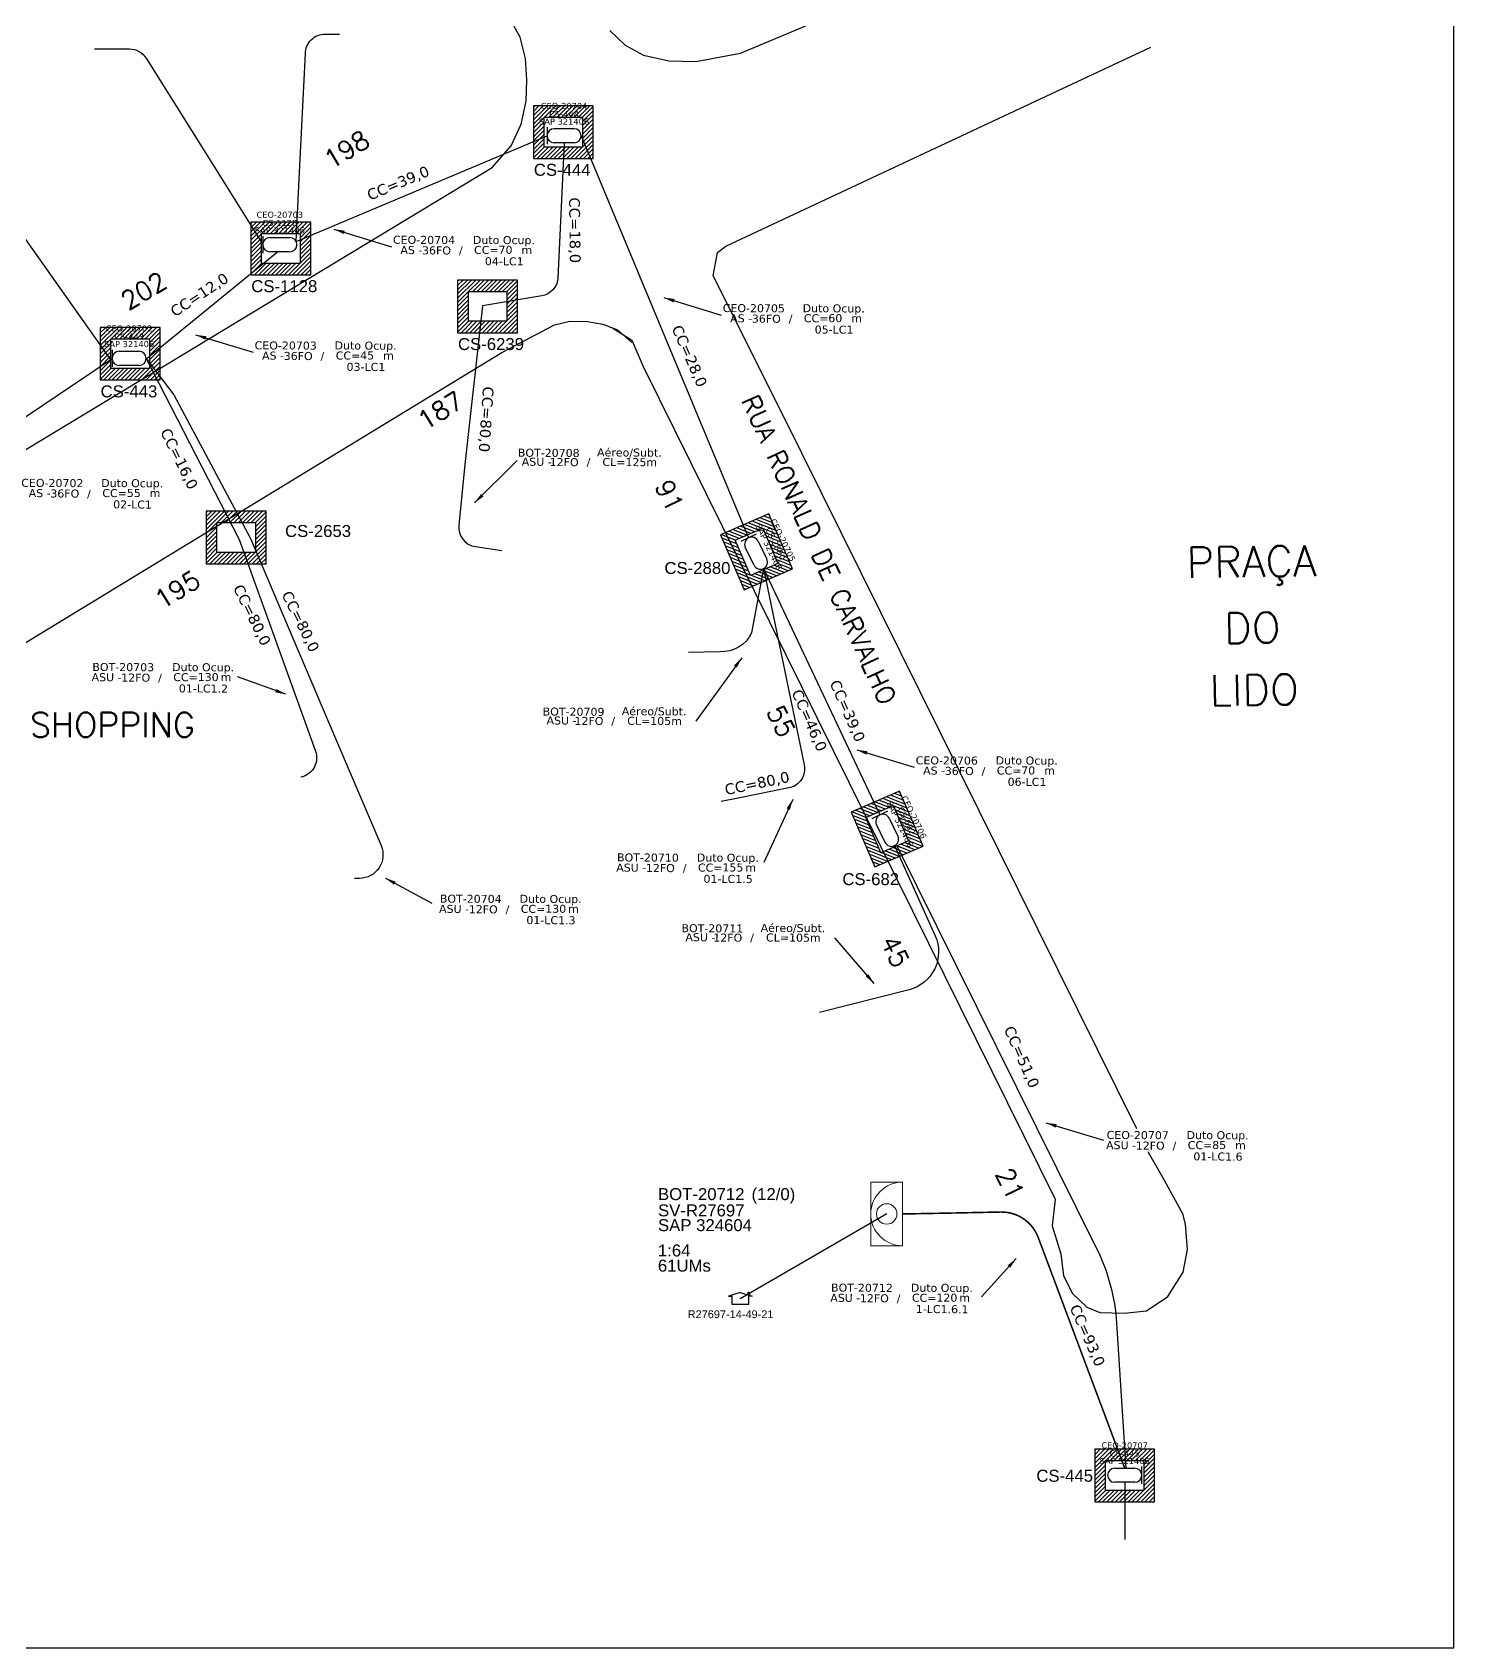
# Model space of a CAD drawing. Extents: x -89 to 1702, y 705 to 1299.
# Drawn here: x 484.4 to 749.2, y 705 to 1006.1 of the extents above; entities that cross this region are included whole.
import ezdxf
from ezdxf.enums import TextEntityAlignment as Align

# ---------------------------------------------------------------- set-up
doc = ezdxf.new("R2010")
doc.units = 0
for name, color, linetype in [('10.1-Caixas Subterrâneas', 5, 'Continuous'), ('20.4-CEOS', 1, 'Continuous'), ('20.5-CEO', 1, 'Continuous'), ('CAP a instalar', 1, 'Continuous'), ('celulas gpon', 7, 'Continuous'), ('label_cabos', 7, 'Continuous'), ('Legenda', 1, 'Continuous'), ('MUB', 252, 'Continuous'), ('surveys', 7, 'Continuous'), ('surveys legendas', 7, 'Continuous')]:
    doc.layers.add(name, color=color, linetype=linetype)
doc.layers.add("20.0-LEGENDA DOS CDO'S", color=1, linetype='Continuous', lineweight=0)
doc.layers.add('20.1-CDO_INTERIOR', color=1, linetype='Continuous', lineweight=0)
doc.layers.add('EXTRA', color=50, linetype='Continuous', plot=False)
doc.styles.add('ARIAL', font='arial.ttf')
doc.styles.add('ROMANS', font='romans')
doc.styles.add('siredit', font='verdana.ttf')
doc.linetypes.add('FENCELINE1', pattern='A,0.25,-0.1,[133,ltypeshp.shx,S=0.1,R=0,X=-0.1,Y=0],-0.1,1', length=1.45)
doc.dimstyles.new('CC', dxfattribs={"dimtxt": 1, "dimasz": 2, "dimexe": 0.18, "dimexo": 0.0625, "dimgap": 0.09, "dimtad": 0, "dimdec": 0, "dimrnd": 1, "dimzin": 0, "dimdsep": 46, "dimtxsty": 'siredit', "dimblk": 'NONE', "dimcen": 0, "dimse1": 1, "dimse2": 1, "dimsd1": 1, "dimsd2": 1, "dimclrt": 7, "dimadec": 0, "dimazin": 0, "dimtfac": 1, "dimtdec": 0, "dimtofl": 0, "dimtmove": 0, "dimatfit": 3, "dimfxl": 0, "dimtolj": 1, "dimtzin": 0, "dimarcsym": 0})

# ---------------------------------------------------------------- blocks, each defined once
blk = doc.blocks.new('*X65')
at = {"color": 0, "linetype": 'Continuous'}
for p, q in [((-1.25, 0.34099), (-0.49099, 1.1)), ((-1.25, 0.517767), (-0.667767, 1.1)), ((-1.25, 0.694544), (-0.844544, 1.1)), ((-1.25, 0.87132), (-1.02132, 1.1)), ((-1.25, 1.048097), (-1.198097, 1.1)), ((-0.789214, 0.625), (-0.314214, 1.1)), ((-0.612437, 0.625), (-0.137437, 1.1)), ((-0.43566, 0.625), (0.03934, 1.1)), ((-0.258883, 0.625), (0.216117, 1.1)), ((-0.082107, 0.625), (0.392893, 1.1)), ((0.09467, 0.625), (0.56967, 1.1)), ((0.271447, 0.625), (0.746447, 1.1)), ((0.448223, 0.625), (0.923223, 1.1)), ((0.625, 0.625), (1.1, 1.1)), ((0.801777, 0.625), (1.25, 1.073223)), ((0.8035, 0.449947), (1.25, 0.896447)), ((0.8035, 0.27317), (1.25, 0.71967)), ((-1.25, 0.164214), (-0.8035, 0.610714)), ((-1.25, -0.012563), (-0.8035, 0.433937)), ((-1.25, -0.18934), (-0.8035, 0.25716)), ((-1.25, -0.366117), (-0.8035, 0.080383)), ((0.8035, 0.096393), (1.25, 0.542893)), ((0.8035, -0.080383), (1.25, 0.366117)), ((0.8035, -0.25716), (1.25, 0.18934)), ((0.8035, -0.433937), (1.25, 0.012563)), ((-1.25, -0.542893), (-0.8035, -0.096393)), ((-1.25, -0.71967), (-0.8035, -0.27317)), ((-1.25, -0.896447), (-0.8035, -0.449947)), ((-1.25, -1.073223), (-0.801777, -0.625)), ((-1.1, -1.1), (-0.625, -0.625)), ((-0.923223, -1.1), (-0.448223, -0.625)), ((-0.746447, -1.1), (-0.271447, -0.625)), ((-0.56967, -1.1), (-0.09467, -0.625)), ((-0.392893, -1.1), (0.082107, -0.625)), ((-0.216117, -1.1), (0.258883, -0.625)), ((-0.03934, -1.1), (0.43566, -0.625)), ((0.137437, -1.1), (0.612437, -0.625)), ((0.314214, -1.1), (0.789214, -0.625)), ((0.49099, -1.1), (1.25, -0.34099)), ((0.667767, -1.1), (1.25, -0.517767)), ((0.8035, -0.610714), (1.25, -0.164214)), ((0.844544, -1.1), (1.25, -0.694544)), ((1.02132, -1.1), (1.25, -0.87132)), ((1.198097, -1.1), (1.25, -1.048097))]:
    blk.add_line(p, q, dxfattribs=at)
blk = doc.blocks.new('MANHOLE_MQ')
at = {"color": 0, "linetype": 'Continuous'}
for p, q in [((0.00000623, 0.00000569), (-0.00000627, 0.00000569)), ((-0.00000627, 0.00000569), (-0.00000627, -0.00000531)), ((0.00000623, -0.00000531), (0.00000623, 0.00000569)), ((-0.00000404, 0.00000331), (0.00000399, 0.00000331)), ((-0.00000404, -0.00000294), (-0.00000404, 0.00000331)), ((0.00000399, 0.00000331), (0.00000399, -0.00000294)), ((0.00000399, -0.00000294), (-0.00000404, -0.00000294)), ((0.00000399, -0.00000294), (0.00000399, -0.00000294)), ((-0.00000627, -0.00000531), (0.00000623, -0.00000531))]:
    blk.add_line(p, q, dxfattribs=at)
at = {"color": 0, "linetype": 'Continuous', "xscale": 5e-06, "yscale": 5e-06, "zscale": 1e-05}
blk.add_blockref('*X65', (-0.00000002, 0.00000019), dxfattribs=at)
blk = doc.blocks.new('Inst CB DT OCUP CFOA-SM-AS-80-TS-36')
at = {"layer": 'label_cabos', "color": 0, "style": 'siredit'}
for tag, flags, p in [('ID_ATIVIDADE', 3, (1.31, 2.67)), ('FATOR', 1, (11.56, 2.55))]:
    blk.add_attdef(tag, text='', height=1, rotation=359.69, dxfattribs=dict(at, flags=flags)).set_placement(p, align=Align.MIDDLE_CENTER)
for tag, p in [('TIPO_CABO', (1.76, 0)), ('DESTINO_CABO', (3.13, 1.26)), ('CABO', (4.69, -0.05)), ('/', (7.71, -0.05)), ('LANCE', (10.91, 0)), ('TIPO_CABO', (13.11, 1.24)), ('UND', (15.96, 0)), ('FID', (13.15, -1.41))]:
    blk.add_attdef(tag, text='', height=1, rotation=359.69, dxfattribs=at).set_placement(p, align=Align.MIDDLE_CENTER)
blk.add_attdef('QTDE', (12.43, -0.47), '', height=1, rotation=359.69, dxfattribs=at)
blk = doc.blocks.new('_None')
blk = doc.blocks.new('Inst CB DT OCUP CFOA-SM-ASU-120-S-12')
at = {"layer": 'label_cabos', "color": 0, "style": 'siredit'}
for tag, flags, p in [('ID_ATIVIDADE', 3, (1.31, 2.67)), ('FATOR', 1, (11.56, 2.55))]:
    blk.add_attdef(tag, text='', height=1, rotation=359.69, dxfattribs=dict(at, flags=flags)).set_placement(p, align=Align.MIDDLE_CENTER)
for tag, p in [('TIPO_CABO', (1.26, 0)), ('DESTINO_CABO', (3.13, 1.26)), ('CABO', (4.69, -0.05)), ('/', (7.71, -0.05)), ('LANCE', (10.91, 0)), ('TIPO_CABO', (13.11, 1.24)), ('UND', (15.96, 0)), ('FID', (13.15, -1.41))]:
    blk.add_attdef(tag, text='', height=1, rotation=359.69, dxfattribs=at).set_placement(p, align=Align.MIDDLE_CENTER)
blk.add_attdef('QTDE', (12.43, -0.47), '', height=1, rotation=359.69, dxfattribs=at)
blk = doc.blocks.new('LEGENDA DOS CABOS')
at = {"layer": 'EXTRA', "color": 0, "style": 'siredit'}
for tag, p in [('ID', (4.6, 0.97)), ('XX', (9.03, 0.97))]:
    blk.add_attdef(tag, text='', height=0.48, rotation=359.69, dxfattribs=at).set_placement(p, align=Align.MIDDLE_CENTER)
at = {"layer": 'Legenda', "color": 0, "style": 'siredit'}
for tag, p in [('TIPO_CABO', (1.31, 0)), ('CABO', (4.69, -0.05)), ('/', (6.81, -0.05)), ('METROS', (10.03, -0.05))]:
    blk.add_attdef(tag, text='', height=0.8, rotation=359.69, dxfattribs=at).set_placement(p, align=Align.MIDDLE_CENTER)
blk = doc.blocks.new('SURVEY_SURVEY')
for p, q in [((0, 0.0000152), (-0.0000151, 0.0000108)), ((-0.0000151, 0.0000108), (-0.0000104, 0.0000108)), ((-0.0000103, 0), (-0.0000103, 0.0000108)), ((0.0000103, 0), (-0.0000103, 0)), ((0, 0.0000152), (0.0000151, 0.0000108)), ((0.0000101, 0.0000159), (0.0000117, 0.0000159)), ((0.0000101, 0.0000123), (0.0000101, 0.0000159)), ((0.0000151, 0.0000108), (0.0000103, 0.0000108)), ((0.0000103, 0.0000108), (0.0000103, 0)), ((0.0000117, 0.0000159), (0.0000117, 0.0000119))]:
    blk.add_line(p, q)

msp = doc.modelspace()

# ---------------------------------------------------------------- linework, layer by layer
msp.add_lwpolyline([(-89.32, 705.02), (749.25, 705.02), (749.25, 1299.02), (-89.32, 1299.02), (-89.32, 705.02)])
at = {"color": 4, "ltscale": 0.5, "elevation": 93.42}
msp.add_lwpolyline([(643.62, 785.86), (616.35, 770.06)], dxfattribs=at)
at = {"layer": '20.1-CDO_INTERIOR', "lineweight": 18, "elevation": 93.42}
msp.add_lwpolyline([(640.66, 779.93), (640.65, 791.78), (646.58, 791.79), (646.58, 779.94)], close=True, dxfattribs=at)
at = {"layer": '20.1-CDO_INTERIOR', "lineweight": 18}
msp.add_circle((643.62, 785.86, 93.42), 1.9, dxfattribs=at)
msp.add_arc((646.58, 785.86, 93.42), 5.93, 90.0276, 270.0276, dxfattribs=at)
at = {"layer": '20.5-CEO'}
for p, q in [((581.66, 988.13, 93.42), (585.37, 988.13, 93.42)), ((585.37, 985.48, 93.42), (581.66, 985.48, 93.42)), ((528.7, 967.83, 93.42), (532.42, 967.83, 93.42)), ((532.42, 965.19, 93.42), (528.7, 965.19, 93.42)), ((500.63, 946.65, 93.42), (504.34, 946.65, 93.42)), ((504.34, 944, 93.42), (500.63, 944, 93.42)), ((618.91, 906.75, 93.42), (617.28, 910.09, 93.42)), ((619.66, 911.24, 93.42), (621.29, 907.91, 93.42)), ((643.33, 855.11, 93.42), (641.71, 858.45, 93.42)), ((644.09, 859.61, 93.42), (645.71, 856.27, 93.42))]:
    msp.add_line(p, q, dxfattribs=at)
at = {"layer": '20.5-CEO', "color": 5}
for p, q in [((686.1, 738.49, 93.42), (689.82, 738.49, 93.42)), ((689.82, 735.85, 93.42), (686.1, 735.85, 93.42))]:
    msp.add_line(p, q, dxfattribs=at)
at = {"layer": '20.5-CEO', "elevation": 93.42}
for points in [[(580.34, 988.4), (580.34, 985.21)], [(527.38, 968.11), (527.38, 964.91)], [(499.31, 946.92), (499.31, 943.73)], [(619.32, 912.55), (616.45, 911.16)], [(643.75, 860.92), (640.88, 859.52)]]:
    msp.add_lwpolyline(points, dxfattribs=at)
at = {"layer": '20.5-CEO', "color": 5, "elevation": 93.42}
msp.add_lwpolyline([(691.14, 735.57), (691.14, 738.77)], dxfattribs=at)
at = {"layer": '20.5-CEO'}
for centre, start, end in [((581.66, 986.8, 93.42), 90, 270), ((585.37, 986.8, 93.42), 270, 90), ((528.7, 966.51, 93.42), 90, 270), ((532.42, 966.51, 93.42), 270, 90), ((500.63, 945.32, 93.42), 90, 270), ((504.34, 945.32, 93.42), 270, 90), ((618.47, 910.67, 93.42), 25.9744, 205.9744), ((620.1, 907.33, 93.42), 205.9744, 25.9744), ((642.9, 859.03, 93.42), 25.9744, 205.9744), ((644.52, 855.69, 93.42), 205.9744, 25.9744)]:
    msp.add_arc(centre, 1.32, start, end, dxfattribs=at)
at = {"layer": '20.5-CEO', "color": 5}
for centre, start, end in [((686.1, 737.17, 93.42), 90, 270), ((689.82, 737.17, 93.42), 270, 90)]:
    msp.add_arc(centre, 1.32, start, end, dxfattribs=at)
at = {"layer": 'CAP a instalar', "color": 9, "linetype": 'FENCELINE1', "ltscale": 5, "elevation": 93.42}
for points in [[(534.17, 978.76), (535.33, 1002.11, -0.417005), (539.02, 1005.76), (541.67, 1005.74)], [(496.01, 1003), (502.54, 1003, -0.258504), (505.63, 1001.28), (519.61, 978.94)], [(583.52, 985.48), (582.38, 960.29, -0.345059), (579.34, 956.96), (568.31, 955.1), (565.05, 925.55)], [(565.05, 925.55), (563.9, 914.23, 0.403117), (567, 910.23), (571.93, 909.5)], [(620.68, 906.14), (618.43, 894.14, -0.303612), (612.57, 890.64), (612.57, 890.64)], [(645.1, 854.5), (652.64, 837.71, -0.465634), (647.79, 827.64), (647.79, 827.64)]]:
    msp.add_lwpolyline(points, format="xyb", dxfattribs=at)
at = {"layer": 'CAP a instalar', "color": 7, "linetype": 'FENCELINE1', "ltscale": 5, "elevation": 93.42}
for points in [[(533.6, 967.1), (580.34, 986.8)], [(586.7, 986.8), (617.89, 911.86)], [(505.56, 945.09), (530.12, 965.19)], [(491.14, 956.21), (499.1, 944.97)], [(460.11, 918.96), (499.31, 945.32)], [(505.67, 945.32), (523, 911.56), (530.24, 891.43)], [(505.67, 945.32), (510.8, 938.52), (525.11, 911.74), (539.53, 877.82)], [(620.68, 906.14), (642.32, 860.22)], [(616.25, 863.43), (612.8, 862.71)], [(687.96, 735.85), (687.96, 725.17)]]:
    msp.add_lwpolyline(points, dxfattribs=at)
for points in [[(465.37, 978.54), (473.45, 978.54, -0.243337), (476.43, 977), (491.14, 956.21)], [(620.68, 906.14), (628.25, 869.57, -0.415911), (625.4, 865.25), (616.25, 863.43)], [(530.24, 891.43), (537.2, 872.08, -0.431248), (534.8, 867.35), (534.46, 867.25)], [(539.53, 877.82), (549.43, 854.5, -0.537444), (545.4, 848.41), (544.45, 848.41)], [(645.51, 854.46), (682.72, 779.41, -0.09957), (686.45, 765.51), (688.16, 738.49)]]:
    msp.add_lwpolyline(points, format="xyb", dxfattribs=at)
at = {"layer": 'CAP a instalar', "color": 9, "linetype": 'FENCELINE1', "ltscale": 5, "elevation": 93.42}
for points in [[(519.61, 978.94), (527.38, 966.51)], [(533.6, 967.1), (534.17, 978.76)], [(612.57, 890.64), (606.67, 890.5)], [(647.79, 827.64), (631.1, 823.38)]]:
    msp.add_lwpolyline(points, dxfattribs=at)
at = {"layer": 'CAP a instalar', "color": 7, "linetype": 'FENCELINE1', "ltscale": 5, "elevation": 93.42}
msp.add_lwpolyline([(534.46, 867.25), (534.46, 867.25)], close=True, dxfattribs=at)
at = {"layer": 'CAP a instalar', "linetype": 'FENCELINE1', "ltscale": 5, "const_width": 0.292, "elevation": 93.42}
msp.add_lwpolyline([(654.77, 786.01), (646.58, 785.86)], dxfattribs=at)
msp.add_lwpolyline([(687.96, 738.49), (671.84, 781.49, 0.318107), (664.86, 786.22), (654.77, 786.01)], format="xyb", dxfattribs=at)
at = {"layer": 'MUB', "elevation": 186.83}
for points in [[(592.05, 1006.41), (594.88, 1003.7), (598.31, 1001.8), (603.01, 1000.77), (608.08, 1000.64), (616.39, 1002.17), (631.65, 1008.58), (669.5, 1026.17)], [(354.07, 870.29), (358.32, 866.09), (362.27, 864.17), (367.18, 862.71), (370.69, 863.1), (375.12, 864.59), (407.27, 882.4), (570.09, 980.91), (573.67, 984.95), (575.52, 988.97), (576.46, 993.28), (576.55, 997.23), (576.32, 1001.21), (575.36, 1005.18), (573.6, 1008.28), (570.75, 1013.86)], [(690.19, 801.72), (624.16, 935.05), (611.3, 960.72), (612.08, 965.04), (613.68, 966.25), (692.85, 1003.34)], [(385.51, 832.84), (571.91, 946.4), (581.75, 951.56), (584.59, 952.23), (587.87, 952.16), (590.73, 951.7), (593.47, 950.63), (596.12, 948.3)], [(592.4, 951.04), (596.12, 948.69), (598.24, 943.8), (675.03, 788.61), (674.46, 783.66), (676.06, 778.41), (676.56, 774.3), (678.21, 771.03), (680.88, 768.5), (683.32, 767.49), (687.87, 767.4), (692.02, 767.83), (696.02, 770.48), (698.83, 774.98), (699.63, 779.21), (699.26, 783.96), (698.76, 785.9), (695.04, 792.68), (692.37, 797.31), (692.3, 797.46)]]:
    msp.add_lwpolyline(points, dxfattribs=at)

# ---------------------------------------------------------------- block references
at = {"layer": '10.1-Caixas Subterrâneas', "color": 30}
for p, xscale, yscale, zscale, rotation in [((583.37, 987.64, 93.42), 891702.8217476662, 891702.8217476662, 891702.8217476662, 180.0000000000625), ((530.73, 965.97, 93.42), 891702.8217476662, 891702.8217476662, 891702.8217476662, 180.0000000000625), ((569.24, 955.18, 130.67), 891702.8217476662, 891702.8217476662, 891702.8217476662, 180.0000000000624), ((502.66, 946.36, 93.42), 891702.8217476662, 891702.8217476662, 891702.8217476662, 180.0000000000626), ((522.41, 912.09, 93.42), 891702.8217476662, 891702.8217476662, 891702.8217476662, 180.0000000000625), ((619.52, 909.35, 93.42), 891702.8217476668, 891702.8217476663, 891702.8217476663, 113.2927750149229), ((643.84, 857.67, 93.42), 891702.8217476668, 891702.8217476665, 891702.8217476665, 113.2927750149229), ((687.95, 737.28, 93.42), 891702.8217476662, 891702.8217476662, 891702.8217476662, 180.0000000000624)]:
    msp.add_blockref('MANHOLE_MQ', p, dxfattribs=dict(at, xscale=xscale, yscale=yscale, zscale=zscale, rotation=rotation))
at = {"layer": 'label_cabos', "color": 0, "lineweight": 0}
ref = msp.add_blockref('Inst CB DT OCUP CFOA-SM-AS-80-TS-36', (552.76, 965.52, 93.42), dxfattribs=dict(at, xscale=1.491525570439249, yscale=1.491525570439249, zscale=1.491525570439249))
ref.add_attrib('DESTINO_CABO', 'CEO-20704', dxfattribs={"color": 0, "height": 1.492, "rotation": 359.69, "style": 'siredit'}).set_placement((557.43, 967.4, 93.42), align=Align.MIDDLE_CENTER)
ref.add_attrib('CABO', '36FO', dxfattribs={"color": 0, "height": 1.492, "rotation": 359.69, "style": 'siredit'}).set_placement((559.75, 965.44, 93.42), align=Align.MIDDLE_CENTER)
ref.add_attrib('TIPO_CABO', 'Duto Ocup.', dxfattribs={"color": 0, "height": 1.492, "rotation": 359.69, "style": 'siredit'}).set_placement((572.31, 967.37, 93.42), align=Align.MIDDLE_CENTER)
ref.add_attrib('/', '/', dxfattribs={"color": 0, "height": 1.49, "rotation": 359.69, "style": 'siredit'}).set_placement((564.27, 965.44, 93.42), align=Align.MIDDLE_CENTER)
ref.add_attrib('TIPO_CABO', 'AS - ', dxfattribs={"color": 0, "height": 1.492, "rotation": 359.69, "style": 'siredit'}).set_placement((555.39, 965.51, 93.42), align=Align.MIDDLE_CENTER)
ref.add_attrib('FID', '04-LC1', dxfattribs={"color": 0, "height": 1.492, "rotation": 359.69, "style": 'siredit'}).set_placement((572.37, 963.41, 93.42), align=Align.MIDDLE_CENTER)
ref.add_attrib('LANCE', 'CC=', dxfattribs={"color": 0, "height": 1.492, "rotation": 359.69, "style": 'siredit'}).set_placement((569.03, 965.52, 93.42), align=Align.MIDDLE_CENTER)
ref.add_attrib('QTDE', '70', (571.3, 964.81, 93.42), dxfattribs={"color": 0, "height": 1.492, "rotation": 359.69, "style": 'siredit'})
ref.add_attrib('UND', 'm', dxfattribs={"color": 0, "height": 1.49, "rotation": 359.69, "style": 'siredit'}).set_placement((576.57, 965.52, 93.42), align=Align.MIDDLE_CENTER)
ref = msp.add_blockref('Inst CB DT OCUP CFOA-SM-AS-80-TS-36', (614.2, 952.79, 178.66), dxfattribs=dict(at, xscale=1.491525570439249, yscale=1.491525570439249, zscale=1.491525570439249))
ref.add_attrib('DESTINO_CABO', 'CEO-20705', dxfattribs={"color": 0, "height": 1.492, "rotation": 359.69, "style": 'siredit'}).set_placement((618.87, 954.67, 178.66), align=Align.MIDDLE_CENTER)
ref.add_attrib('CABO', '36FO', dxfattribs={"color": 0, "height": 1.492, "rotation": 359.69, "style": 'siredit'}).set_placement((621.19, 952.71, 178.66), align=Align.MIDDLE_CENTER)
ref.add_attrib('TIPO_CABO', 'Duto Ocup.', dxfattribs={"color": 0, "height": 1.492, "rotation": 359.69, "style": 'siredit'}).set_placement((633.75, 954.64, 178.66), align=Align.MIDDLE_CENTER)
ref.add_attrib('/', '/', dxfattribs={"color": 0, "height": 1.49, "rotation": 359.69, "style": 'siredit'}).set_placement((625.71, 952.71, 178.66), align=Align.MIDDLE_CENTER)
ref.add_attrib('TIPO_CABO', 'AS - ', dxfattribs={"color": 0, "height": 1.492, "rotation": 359.69, "style": 'siredit'}).set_placement((616.83, 952.78, 178.66), align=Align.MIDDLE_CENTER)
ref.add_attrib('FID', '05-LC1', dxfattribs={"color": 0, "height": 1.492, "rotation": 359.69, "style": 'siredit'}).set_placement((633.81, 950.68, 178.66), align=Align.MIDDLE_CENTER)
ref.add_attrib('LANCE', 'CC=', dxfattribs={"color": 0, "height": 1.492, "rotation": 359.69, "style": 'siredit'}).set_placement((630.47, 952.79, 178.66), align=Align.MIDDLE_CENTER)
ref.add_attrib('QTDE', '60', (632.74, 952.08, 178.66), dxfattribs={"color": 0, "height": 1.492, "rotation": 359.69, "style": 'siredit'})
ref.add_attrib('UND', 'm', dxfattribs={"color": 0, "height": 1.49, "rotation": 359.69, "style": 'siredit'}).set_placement((638.01, 952.79, 178.66), align=Align.MIDDLE_CENTER)
ref = msp.add_blockref('Inst CB DT OCUP CFOA-SM-AS-80-TS-36', (526.99, 945.84, 93.42), dxfattribs=dict(at, xscale=1.491525570439249, yscale=1.491525570439249, zscale=1.491525570439249))
ref.add_attrib('DESTINO_CABO', 'CEO-20703', dxfattribs={"color": 0, "height": 1.492, "rotation": 359.69, "style": 'siredit'}).set_placement((531.66, 947.72, 93.42), align=Align.MIDDLE_CENTER)
ref.add_attrib('CABO', '36FO', dxfattribs={"color": 0, "height": 1.492, "rotation": 359.69, "style": 'siredit'}).set_placement((533.98, 945.76, 93.42), align=Align.MIDDLE_CENTER)
ref.add_attrib('TIPO_CABO', 'Duto Ocup.', dxfattribs={"color": 0, "height": 1.492, "rotation": 359.69, "style": 'siredit'}).set_placement((546.54, 947.7, 93.42), align=Align.MIDDLE_CENTER)
ref.add_attrib('/', '/', dxfattribs={"color": 0, "height": 1.49, "rotation": 359.69, "style": 'siredit'}).set_placement((538.49, 945.76, 93.42), align=Align.MIDDLE_CENTER)
ref.add_attrib('TIPO_CABO', 'AS - ', dxfattribs={"color": 0, "height": 1.492, "rotation": 359.69, "style": 'siredit'}).set_placement((529.62, 945.83, 93.42), align=Align.MIDDLE_CENTER)
ref.add_attrib('FID', '03-LC1', dxfattribs={"color": 0, "height": 1.492, "rotation": 359.69, "style": 'siredit'}).set_placement((546.6, 943.73, 93.42), align=Align.MIDDLE_CENTER)
ref.add_attrib('LANCE', 'CC=', dxfattribs={"color": 0, "height": 1.492, "rotation": 359.69, "style": 'siredit'}).set_placement((543.26, 945.84, 93.42), align=Align.MIDDLE_CENTER)
ref.add_attrib('QTDE', '45', (545.52, 945.13, 93.42), dxfattribs={"color": 0, "height": 1.492, "rotation": 359.69, "style": 'siredit'})
ref.add_attrib('UND', 'm', dxfattribs={"color": 0, "height": 1.49, "rotation": 359.69, "style": 'siredit'}).set_placement((550.8, 945.84, 93.42), align=Align.MIDDLE_CENTER)
ref = msp.add_blockref('LEGENDA DOS CABOS', (574.34, 925.27, 93.42), dxfattribs=dict(at, xscale=1.491525570439249, yscale=1.491525570439249, zscale=1.491525570439249))
ref.add_attrib('ID', 'BOT-20708', dxfattribs={"color": 0, "height": 1.492, "rotation": 359.69, "style": 'siredit'}).set_placement((580.66, 927.71, 93.42), align=Align.MIDDLE_CENTER)
ref.add_attrib('CABO', '12FO', dxfattribs={"color": 0, "height": 1.492, "rotation": 359.69, "style": 'siredit'}).set_placement((583.53, 925.98, 93.42), align=Align.MIDDLE_CENTER)
ref.add_attrib('METROS', 'CL=125m', dxfattribs={"color": 0, "height": 1.492, "rotation": 359.69, "style": 'siredit'}).set_placement((595.75, 925.98, 93.42), align=Align.MIDDLE_CENTER)
ref.add_attrib('XX', 'Aéreo/Subt.', dxfattribs={"color": 0, "height": 1.4915, "rotation": 359.69, "style": 'siredit'}).set_placement((595.68, 927.77, 93.42), align=Align.MIDDLE_CENTER)
ref.add_attrib('/', '/', dxfattribs={"color": 0, "height": 1.49, "rotation": 359.69, "style": 'siredit'}).set_placement((588.05, 925.98, 93.42), align=Align.MIDDLE_CENTER)
ref.add_attrib('TIPO_CABO', 'ASU -', dxfattribs={"color": 0, "height": 1.492, "rotation": 359.69, "style": 'siredit'}).set_placement((578.42, 926.05, 93.42), align=Align.MIDDLE_CENTER)
ref = msp.add_blockref('Inst CB DT OCUP CFOA-SM-AS-80-TS-36', (483.51, 920.2, 93.42), dxfattribs=dict(at, xscale=1.491525570439249, yscale=1.491525570439249, zscale=1.491525570439249))
ref.add_attrib('DESTINO_CABO', 'CEO-20702', dxfattribs={"color": 0, "height": 1.492, "rotation": 359.69, "style": 'siredit'}).set_placement((488.18, 922.09, 93.42), align=Align.MIDDLE_CENTER)
ref.add_attrib('CABO', '36FO', dxfattribs={"color": 0, "height": 1.492, "rotation": 359.69, "style": 'siredit'}).set_placement((490.5, 920.13, 93.42), align=Align.MIDDLE_CENTER)
ref.add_attrib('TIPO_CABO', 'Duto Ocup.', dxfattribs={"color": 0, "height": 1.492, "rotation": 359.69, "style": 'siredit'}).set_placement((503.06, 922.06, 93.42), align=Align.MIDDLE_CENTER)
ref.add_attrib('/', '/', dxfattribs={"color": 0, "height": 1.49, "rotation": 359.69, "style": 'siredit'}).set_placement((495.01, 920.13, 93.42), align=Align.MIDDLE_CENTER)
ref.add_attrib('TIPO_CABO', 'AS - ', dxfattribs={"color": 0, "height": 1.492, "rotation": 359.69, "style": 'siredit'}).set_placement((486.14, 920.2, 93.42), align=Align.MIDDLE_CENTER)
ref.add_attrib('FID', '02-LC1', dxfattribs={"color": 0, "height": 1.492, "rotation": 359.69, "style": 'siredit'}).set_placement((503.12, 918.09, 93.42), align=Align.MIDDLE_CENTER)
ref.add_attrib('LANCE', 'CC=', dxfattribs={"color": 0, "height": 1.492, "rotation": 359.69, "style": 'siredit'}).set_placement((499.78, 920.21, 93.42), align=Align.MIDDLE_CENTER)
ref.add_attrib('QTDE', '55', (502.05, 919.5, 93.42), dxfattribs={"color": 0, "height": 1.492, "rotation": 359.69, "style": 'siredit'})
ref.add_attrib('UND', 'm', dxfattribs={"color": 0, "height": 1.49, "rotation": 359.69, "style": 'siredit'}).set_placement((507.32, 920.21, 93.42), align=Align.MIDDLE_CENTER)
ref = msp.add_blockref('Inst CB DT OCUP CFOA-SM-ASU-120-S-12', (496.72, 885.9, 93.42), dxfattribs=dict(at, xscale=1.491525570439249, yscale=1.491525570439249, zscale=1.491525570439249))
ref.add_attrib('DESTINO_CABO', 'BOT-20703', dxfattribs={"color": 0, "height": 1.492, "rotation": 359.69, "style": 'siredit'}).set_placement((501.39, 887.78, 93.42), align=Align.MIDDLE_CENTER)
ref.add_attrib('CABO', '12FO', dxfattribs={"color": 0, "height": 1.492, "rotation": 359.69, "style": 'siredit'}).set_placement((503.71, 885.82, 93.42), align=Align.MIDDLE_CENTER)
ref.add_attrib('TIPO_CABO', 'Duto Ocup.', dxfattribs={"color": 0, "height": 1.492, "rotation": 359.69, "style": 'siredit'}).set_placement((516.27, 887.75, 93.42), align=Align.MIDDLE_CENTER)
ref.add_attrib('/', '/', dxfattribs={"color": 0, "height": 1.49, "rotation": 359.69, "style": 'siredit'}).set_placement((508.23, 885.82, 93.42), align=Align.MIDDLE_CENTER)
ref.add_attrib('TIPO_CABO', 'ASU - ', dxfattribs={"color": 0, "height": 1.492, "rotation": 359.69, "style": 'siredit'}).set_placement((498.61, 885.89, 93.42), align=Align.MIDDLE_CENTER)
ref.add_attrib('FID', '01-LC1.2', dxfattribs={"color": 0, "height": 1.492, "rotation": 359.69, "style": 'siredit'}).set_placement((516.33, 883.79, 93.42), align=Align.MIDDLE_CENTER)
ref.add_attrib('LANCE', 'CC=', dxfattribs={"color": 0, "height": 1.492, "rotation": 359.69, "style": 'siredit'}).set_placement((512.99, 885.9, 93.42), align=Align.MIDDLE_CENTER)
ref.add_attrib('QTDE', '130', (515.26, 885.19, 93.42), dxfattribs={"color": 0, "height": 1.492, "rotation": 359.69, "style": 'siredit'})
ref.add_attrib('UND', 'm', dxfattribs={"color": 0, "height": 1.49, "rotation": 359.69, "style": 'siredit'}).set_placement((520.53, 885.9, 93.42), align=Align.MIDDLE_CENTER)
ref = msp.add_blockref('LEGENDA DOS CABOS', (578.95, 877.04, 93.42), dxfattribs=dict(at, xscale=1.491525570439249, yscale=1.491525570439249, zscale=1.491525570439249))
ref.add_attrib('ID', 'BOT-20709', dxfattribs={"color": 0, "height": 1.492, "rotation": 359.69, "style": 'siredit'}).set_placement((585.28, 879.47, 93.42), align=Align.MIDDLE_CENTER)
ref.add_attrib('CABO', '12FO', dxfattribs={"color": 0, "height": 1.492, "rotation": 359.69, "style": 'siredit'}).set_placement((588.15, 877.75, 93.42), align=Align.MIDDLE_CENTER)
ref.add_attrib('METROS', 'CL=105m', dxfattribs={"color": 0, "height": 1.492, "rotation": 359.69, "style": 'siredit'}).set_placement((600.37, 877.75, 93.42), align=Align.MIDDLE_CENTER)
ref.add_attrib('XX', 'Aéreo/Subt.', dxfattribs={"color": 0, "height": 1.4915, "rotation": 359.69, "style": 'siredit'}).set_placement((600.29, 879.54, 93.42), align=Align.MIDDLE_CENTER)
ref.add_attrib('/', '/', dxfattribs={"color": 0, "height": 1.49, "rotation": 359.69, "style": 'siredit'}).set_placement((592.66, 877.75, 93.42), align=Align.MIDDLE_CENTER)
ref.add_attrib('TIPO_CABO', 'ASU -', dxfattribs={"color": 0, "height": 1.492, "rotation": 359.69, "style": 'siredit'}).set_placement((583.04, 877.82, 93.42), align=Align.MIDDLE_CENTER)
ref = msp.add_blockref('Inst CB DT OCUP CFOA-SM-AS-80-TS-36', (650.15, 868.5, 93.42), dxfattribs=dict(at, xscale=1.491525570439249, yscale=1.491525570439249, zscale=1.491525570439249))
ref.add_attrib('DESTINO_CABO', 'CEO-20706', dxfattribs={"color": 0, "height": 1.492, "rotation": 359.69, "style": 'siredit'}).set_placement((654.82, 870.38, 93.42), align=Align.MIDDLE_CENTER)
ref.add_attrib('CABO', '36FO', dxfattribs={"color": 0, "height": 1.492, "rotation": 359.69, "style": 'siredit'}).set_placement((657.14, 868.42, 93.42), align=Align.MIDDLE_CENTER)
ref.add_attrib('TIPO_CABO', 'Duto Ocup.', dxfattribs={"color": 0, "height": 1.492, "rotation": 359.69, "style": 'siredit'}).set_placement((669.7, 870.36, 93.42), align=Align.MIDDLE_CENTER)
ref.add_attrib('/', '/', dxfattribs={"color": 0, "height": 1.49, "rotation": 359.69, "style": 'siredit'}).set_placement((661.65, 868.42, 93.42), align=Align.MIDDLE_CENTER)
ref.add_attrib('TIPO_CABO', 'AS - ', dxfattribs={"color": 0, "height": 1.492, "rotation": 359.69, "style": 'siredit'}).set_placement((652.77, 868.49, 93.42), align=Align.MIDDLE_CENTER)
ref.add_attrib('FID', '06-LC1', dxfattribs={"color": 0, "height": 1.492, "rotation": 359.69, "style": 'siredit'}).set_placement((669.76, 866.39, 93.42), align=Align.MIDDLE_CENTER)
ref.add_attrib('LANCE', 'CC=', dxfattribs={"color": 0, "height": 1.492, "rotation": 359.69, "style": 'siredit'}).set_placement((666.42, 868.5, 93.42), align=Align.MIDDLE_CENTER)
ref.add_attrib('QTDE', '70', (668.68, 867.79, 93.42), dxfattribs={"color": 0, "height": 1.492, "rotation": 359.69, "style": 'siredit'})
ref.add_attrib('UND', 'm', dxfattribs={"color": 0, "height": 1.49, "rotation": 359.69, "style": 'siredit'}).set_placement((673.96, 868.5, 93.42), align=Align.MIDDLE_CENTER)
ref = msp.add_blockref('Inst CB DT OCUP CFOA-SM-ASU-120-S-12', (594.46, 850.41, 93.42), dxfattribs=dict(at, xscale=1.491525570439249, yscale=1.491525570439249, zscale=1.491525570439249))
ref.add_attrib('DESTINO_CABO', 'BOT-20710', dxfattribs={"color": 0, "height": 1.492, "rotation": 359.69, "style": 'siredit'}).set_placement((599.14, 852.29, 93.42), align=Align.MIDDLE_CENTER)
ref.add_attrib('CABO', '12FO', dxfattribs={"color": 0, "height": 1.492, "rotation": 359.69, "style": 'siredit'}).set_placement((601.45, 850.33, 93.42), align=Align.MIDDLE_CENTER)
ref.add_attrib('TIPO_CABO', 'Duto Ocup.', dxfattribs={"color": 0, "height": 1.492, "rotation": 359.69, "style": 'siredit'}).set_placement((614.02, 852.26, 93.42), align=Align.MIDDLE_CENTER)
ref.add_attrib('/', '/', dxfattribs={"color": 0, "height": 1.49, "rotation": 359.69, "style": 'siredit'}).set_placement((605.97, 850.33, 93.42), align=Align.MIDDLE_CENTER)
ref.add_attrib('TIPO_CABO', 'ASU - ', dxfattribs={"color": 0, "height": 1.492, "rotation": 359.69, "style": 'siredit'}).set_placement((596.35, 850.4, 93.42), align=Align.MIDDLE_CENTER)
ref.add_attrib('FID', '01-LC1.5', dxfattribs={"color": 0, "height": 1.492, "rotation": 359.69, "style": 'siredit'}).set_placement((614.07, 848.3, 93.42), align=Align.MIDDLE_CENTER)
ref.add_attrib('LANCE', 'CC=', dxfattribs={"color": 0, "height": 1.492, "rotation": 359.69, "style": 'siredit'}).set_placement((610.74, 850.41, 93.42), align=Align.MIDDLE_CENTER)
ref.add_attrib('QTDE', '155', (613, 849.7, 93.42), dxfattribs={"color": 0, "height": 1.492, "rotation": 359.69, "style": 'siredit'})
ref.add_attrib('UND', 'm', dxfattribs={"color": 0, "height": 1.49, "rotation": 359.69, "style": 'siredit'}).set_placement((618.28, 850.41, 93.42), align=Align.MIDDLE_CENTER)
ref = msp.add_blockref('Inst CB DT OCUP CFOA-SM-ASU-120-S-12', (561.46, 842.71, 93.42), dxfattribs=dict(at, xscale=1.491525570439249, yscale=1.491525570439249, zscale=1.491525570439249))
ref.add_attrib('DESTINO_CABO', 'BOT-20704', dxfattribs={"color": 0, "height": 1.492, "rotation": 359.69, "style": 'siredit'}).set_placement((566.13, 844.6, 93.42), align=Align.MIDDLE_CENTER)
ref.add_attrib('CABO', '12FO', dxfattribs={"color": 0, "height": 1.492, "rotation": 359.69, "style": 'siredit'}).set_placement((568.45, 842.64, 93.42), align=Align.MIDDLE_CENTER)
ref.add_attrib('TIPO_CABO', 'Duto Ocup.', dxfattribs={"color": 0, "height": 1.492, "rotation": 359.69, "style": 'siredit'}).set_placement((581.01, 844.57, 93.42), align=Align.MIDDLE_CENTER)
ref.add_attrib('/', '/', dxfattribs={"color": 0, "height": 1.49, "rotation": 359.69, "style": 'siredit'}).set_placement((572.97, 842.64, 93.42), align=Align.MIDDLE_CENTER)
ref.add_attrib('TIPO_CABO', 'ASU - ', dxfattribs={"color": 0, "height": 1.492, "rotation": 359.69, "style": 'siredit'}).set_placement((563.34, 842.71, 93.42), align=Align.MIDDLE_CENTER)
ref.add_attrib('FID', '01-LC1.3', dxfattribs={"color": 0, "height": 1.492, "rotation": 359.69, "style": 'siredit'}).set_placement((581.07, 840.61, 93.42), align=Align.MIDDLE_CENTER)
ref.add_attrib('LANCE', 'CC=', dxfattribs={"color": 0, "height": 1.492, "rotation": 359.69, "style": 'siredit'}).set_placement((577.73, 842.72, 93.42), align=Align.MIDDLE_CENTER)
ref.add_attrib('QTDE', '130', (580, 842.01, 93.42), dxfattribs={"color": 0, "height": 1.492, "rotation": 359.69, "style": 'siredit'})
ref.add_attrib('UND', 'm', dxfattribs={"color": 0, "height": 1.49, "rotation": 359.69, "style": 'siredit'}).set_placement((585.27, 842.72, 93.42), align=Align.MIDDLE_CENTER)
ref = msp.add_blockref('LEGENDA DOS CABOS', (604.82, 836.65, 93.42), dxfattribs=dict(at, xscale=1.491525570439249, yscale=1.491525570439249, zscale=1.491525570439249))
ref.add_attrib('ID', 'BOT-20711', dxfattribs={"color": 0, "height": 1.492, "rotation": 359.69, "style": 'siredit'}).set_placement((611.14, 839.09, 93.42), align=Align.MIDDLE_CENTER)
ref.add_attrib('CABO', '12FO', dxfattribs={"color": 0, "height": 1.492, "rotation": 359.69, "style": 'siredit'}).set_placement((614.01, 837.36, 93.42), align=Align.MIDDLE_CENTER)
ref.add_attrib('METROS', 'CL=105m', dxfattribs={"color": 0, "height": 1.492, "rotation": 359.69, "style": 'siredit'}).set_placement((626.23, 837.36, 93.42), align=Align.MIDDLE_CENTER)
ref.add_attrib('XX', 'Aéreo/Subt.', dxfattribs={"color": 0, "height": 1.4915, "rotation": 359.69, "style": 'siredit'}).set_placement((626.16, 839.15, 93.42), align=Align.MIDDLE_CENTER)
ref.add_attrib('/', '/', dxfattribs={"color": 0, "height": 1.49, "rotation": 359.69, "style": 'siredit'}).set_placement((618.53, 837.36, 93.42), align=Align.MIDDLE_CENTER)
ref.add_attrib('TIPO_CABO', 'ASU -', dxfattribs={"color": 0, "height": 1.492, "rotation": 359.69, "style": 'siredit'}).set_placement((608.91, 837.43, 93.42), align=Align.MIDDLE_CENTER)
ref = msp.add_blockref('Inst CB DT OCUP CFOA-SM-ASU-120-S-12', (685.72, 798.68, 186.83), dxfattribs=dict(at, xscale=1.491525570439249, yscale=1.491525570439249, zscale=1.491525570439249))
ref.add_attrib('DESTINO_CABO', 'CEO-20707', dxfattribs={"color": 0, "height": 1.492, "rotation": 359.69, "style": 'siredit'}).set_placement((690.39, 800.56, 186.83), align=Align.MIDDLE_CENTER)
ref.add_attrib('CABO', '12FO', dxfattribs={"color": 0, "height": 1.492, "rotation": 359.69, "style": 'siredit'}).set_placement((692.71, 798.6, 186.83), align=Align.MIDDLE_CENTER)
ref.add_attrib('TIPO_CABO', 'Duto Ocup.', dxfattribs={"color": 0, "height": 1.492, "rotation": 359.69, "style": 'siredit'}).set_placement((705.27, 800.54, 186.83), align=Align.MIDDLE_CENTER)
ref.add_attrib('/', '/', dxfattribs={"color": 0, "height": 1.49, "rotation": 359.69, "style": 'siredit'}).set_placement((697.23, 798.6, 186.83), align=Align.MIDDLE_CENTER)
ref.add_attrib('TIPO_CABO', 'ASU - ', dxfattribs={"color": 0, "height": 1.492, "rotation": 359.69, "style": 'siredit'}).set_placement((687.61, 798.67, 186.83), align=Align.MIDDLE_CENTER)
ref.add_attrib('FID', '01-LC1.6', dxfattribs={"color": 0, "height": 1.492, "rotation": 359.69, "style": 'siredit'}).set_placement((705.33, 796.57, 186.83), align=Align.MIDDLE_CENTER)
ref.add_attrib('LANCE', 'CC=', dxfattribs={"color": 0, "height": 1.492, "rotation": 359.69, "style": 'siredit'}).set_placement((701.99, 798.68, 186.83), align=Align.MIDDLE_CENTER)
ref.add_attrib('QTDE', '85', (704.26, 797.97, 186.83), dxfattribs={"color": 0, "height": 1.492, "rotation": 359.69, "style": 'siredit'})
ref.add_attrib('UND', 'm', dxfattribs={"color": 0, "height": 1.49, "rotation": 359.69, "style": 'siredit'}).set_placement((709.53, 798.68, 186.83), align=Align.MIDDLE_CENTER)
ref = msp.add_blockref('Inst CB DT OCUP CFOA-SM-ASU-120-S-12', (634.34, 770.23, 93.42), dxfattribs=dict(at, xscale=1.491525570439249, yscale=1.491525570439249, zscale=1.491525570439249))
ref.add_attrib('DESTINO_CABO', 'BOT-20712', dxfattribs={"color": 0, "height": 1.492, "rotation": 359.69, "style": 'siredit'}).set_placement((639.01, 772.11, 93.42), align=Align.MIDDLE_CENTER)
ref.add_attrib('CABO', '12FO', dxfattribs={"color": 0, "height": 1.492, "rotation": 359.69, "style": 'siredit'}).set_placement((641.32, 770.15, 93.42), align=Align.MIDDLE_CENTER)
ref.add_attrib('TIPO_CABO', 'Duto Ocup.', dxfattribs={"color": 0, "height": 1.492, "rotation": 359.69, "style": 'siredit'}).set_placement((653.89, 772.08, 93.42), align=Align.MIDDLE_CENTER)
ref.add_attrib('/', '/', dxfattribs={"color": 0, "height": 1.49, "rotation": 359.69, "style": 'siredit'}).set_placement((645.84, 770.15, 93.42), align=Align.MIDDLE_CENTER)
ref.add_attrib('TIPO_CABO', 'ASU - ', dxfattribs={"color": 0, "height": 1.492, "rotation": 359.69, "style": 'siredit'}).set_placement((636.22, 770.22, 93.42), align=Align.MIDDLE_CENTER)
ref.add_attrib('FID', '1-LC1.6.1', dxfattribs={"color": 0, "height": 1.492, "rotation": 359.69, "style": 'siredit'}).set_placement((653.95, 768.12, 93.42), align=Align.MIDDLE_CENTER)
ref.add_attrib('LANCE', 'CC=', dxfattribs={"color": 0, "height": 1.492, "rotation": 359.69, "style": 'siredit'}).set_placement((650.61, 770.23, 93.42), align=Align.MIDDLE_CENTER)
ref.add_attrib('QTDE', '120', (652.87, 769.52, 93.42), dxfattribs={"color": 0, "height": 1.492, "rotation": 359.69, "style": 'siredit'})
ref.add_attrib('UND', 'm', dxfattribs={"color": 0, "height": 1.49, "rotation": 359.69, "style": 'siredit'}).set_placement((658.15, 770.23, 93.42), align=Align.MIDDLE_CENTER)
at = {"layer": 'surveys', "color": 255, "xscale": 145985.401459854, "yscale": 145985.401459854, "zscale": 145985.401459854}
msp.add_blockref('SURVEY_SURVEY', (616.35, 768.98), dxfattribs=at)

# ---------------------------------------------------------------- texts
at = {"layer": '10.1-Caixas Subterrâneas', "color": 30, "style": 'ARIAL'}
for s, p in [('CS-444', (577.88, 979.34, 93.42)), ('CS-1128', (525.24, 957.66, 93.42)), ('CS-6239', (563.75, 946.87, 130.67)), ('CS-443', (497.17, 938.05, 93.42)), ('CS-2653', (531.53, 912.03, 93.42)), ('CS-2880', (602.21, 905.13, 93.42)), ('CS-682', (635.36, 847.15, 93.42)), ('CS-445', (671.5, 735.95, 93.42))]:
    msp.add_text(s, height=2.231, dxfattribs=at).set_placement(p)
at = {"layer": "20.0-LEGENDA DOS CDO'S", "color": 1, "ltscale": 0.5, "style": 'ARIAL'}
for s, p in [('BOT-20712', (601.01, 788.45, 93.42)), ('SV-R27697', (601.02, 785.41, 93.42)), ('SAP 324604', (601.01, 782.66, 93.42)), ('1:64', (600.99, 777.94, 93.42)), ('61UMs', (600.99, 775.11, 93.42))]:
    msp.add_text(s, height=2.231, rotation=359.9724, dxfattribs=at).set_placement(p)
msp.add_text('(12/0)', height=2.231, rotation=359.9724, dxfattribs=at).set_placement((622.51, 788.44, 93.42), align=Align.CENTER)
at = {"layer": '20.4-CEOS', "color": 7, "style": 'siredit'}
for s, p in [('CEO-20704', (583.51, 992.93, 93.42)), ('CEO-20703', (530.55, 972.64, 93.42)), ('CEO-20702', (502.47, 951.45, 93.42))]:
    msp.add_text(s, height=1.117, dxfattribs=at).set_placement(p, align=Align.TOP_CENTER)
for s, p in [('CEO-20705', (624.79, 911.69, 93.42)), ('CEO-20706', (649.21, 860.05, 93.42))]:
    msp.add_text(s, height=1.117, rotation=295.9744, dxfattribs=at).set_placement(p, align=Align.TOP_CENTER)
at = {"layer": '20.4-CEOS', "color": 5, "style": 'siredit'}
msp.add_text('CEO-20707', height=1.117, dxfattribs=at).set_placement((687.95, 743.3, 93.42), align=Align.TOP_CENTER)
at = {"layer": '20.5-CEO', "color": 7, "style": 'siredit'}
for s, p in [('CS-444', (583.52, 991.41, 93.42)), ('SAP 321406', (583.52, 990.02, 93.42)), ('SAP 321406', (530.56, 969.73, 93.42)), ('CS-1128', (530.56, 971.12, 93.42)), ('SAP 321406', (502.49, 948.54, 93.42)), ('CS-443', (502.49, 949.93, 93.42))]:
    msp.add_text(s, height=1.122, dxfattribs=at).set_placement(p, align=Align.TOP_CENTER)
for s, p in [('SAP 321406', (622.17, 910.4, 93.42)), ('CS-2880', (623.43, 911.01, 93.42)), ('SAP 321406', (646.6, 858.77, 93.42)), ('CS-682', (647.85, 859.38, 93.42))]:
    msp.add_text(s, height=1.122, rotation=295.9744, dxfattribs=at).set_placement(p, align=Align.TOP_CENTER)
at = {"layer": '20.5-CEO', "color": 5, "style": 'siredit'}
for s, p in [('CS-445', (687.96, 741.78, 93.42)), ('SAP 321406', (687.96, 740.39, 93.42))]:
    msp.add_text(s, height=1.122, dxfattribs=at).set_placement(p, align=Align.TOP_CENTER)
at = {"layer": 'celulas gpon', "style": 'siredit'}
for s, rotation, p in [('CC=39,0', 22.7688, (547.33, 974.7, 93.42)), ('CC=18,0', 270.7966, (584.44, 975.31, 186.83)), ('CC=12,0', 33.5255, (511.01, 952.96, 93.42)), ('CC=28,0', 293.6929, (603.51, 950.96)), ('CC=80,0', 266.2278, (568.42, 940.13, 93.42)), ('CC=16,0', 296.1698, (508.23, 931.67, 93.42)), ('CC=80,0', 296.1698, (521.79, 902.55, 93.42)), ('CC=80,0', 296.1698, (530.83, 901.35, 93.42)), ('CC=39,0', 293.6929, (632.94, 884.84)), ('CC=46,0', 293.6929, (625.85, 883.07)), ('CC=80,0', 11.7203, (613.67, 863.91, 93.42)), ('CC=51,0', 293.6929, (665.4, 820.34)), ('CC=93,0', 293.6929, (677.65, 768.44))]:
    msp.add_text(s, height=2.004, rotation=rotation, dxfattribs=at).set_placement(p)
at = {"layer": 'MUB', "style": 'ROMANS'}
for s, rotation, p in [('198', 31.176, (543, 984.25, 280.25)), ('202', 31.176, (505.2, 957.92, 186.83)), ('187', 31.3503, (560.47, 935.62, 186.83)), ('91', 296.3285, (603.15, 919.72, 186.83)), ('195', 31.3503, (511.48, 902.23, 186.83)), ('55', 296.3285, (623.95, 877.69, 186.83)), ('45', 296.3285, (645.19, 834.77, 186.83)), ('21', 296.3285, (666.6, 791.49, 186.83))]:
    msp.add_text(s, height=3.425, rotation=rotation, dxfattribs=at).set_placement(p, align=Align.MIDDLE_CENTER)
for s, height, rotation, p in [('RUA RONALD DE CARVALHO', 3.4252, 294.4711, (616.46, 937.48, 186.83)), ('PRAÇA', 5.709, 0.8674, (699.54, 904.39, 186.83)), ('DO', 5.709, 0.8674, (706.52, 892.16, 186.83)), ('LIDO', 5.709, 0.8674, (703.81, 880.54, 186.83))]:
    msp.add_text(s, height=height, rotation=rotation, dxfattribs=at).set_placement(p)
msp.add_text('SHOPPING', height=4.567, dxfattribs=at).set_placement((484.02, 874.73, 280.25))
at = {"layer": 'surveys legendas', "style": 'ARIAL'}
msp.add_text('R27697-14-49-21', height=1.4599, dxfattribs=at).set_placement((606.54, 766.44))

# ---------------------------------------------------------------- leaders
at = {"layer": 'label_cabos'}
for points in [[(540.65, 969.38, 93.42), (551.37, 966.13, 93.42)], [(602.09, 956.65, 178.66), (612.81, 953.4, 178.66)], [(514.87, 949.7, 93.42), (525.59, 946.45, 93.42)], [(566.85, 918.4, 93.42), (574.78, 926.3, 93.42)], [(616.61, 889.5, 93.42), (608.08, 877.72, 93.42)], [(531.7, 882.71, 93.42), (522.66, 885.97, 93.42)], [(638.03, 872.36, 93.42), (648.75, 869.11, 93.42)], [(626.11, 863.13, 93.42), (620.75, 851.39, 93.42)], [(550.22, 848.46, 93.42), (558.88, 843.81, 93.42)], [(641.28, 828.8, 93.42), (633.95, 837.33, 93.42)], [(673.28, 802.85, 93.42), (684, 799.6, 93.42)], [(667.75, 777.56, 93.42), (661.3, 770.44, 93.42)]]:
    msp.add_leader(points, dimstyle='CC', override={"dimgap": 0.09, "dimtad": 0}, dxfattribs=at)

doc.saveas('drawing.dxf')
